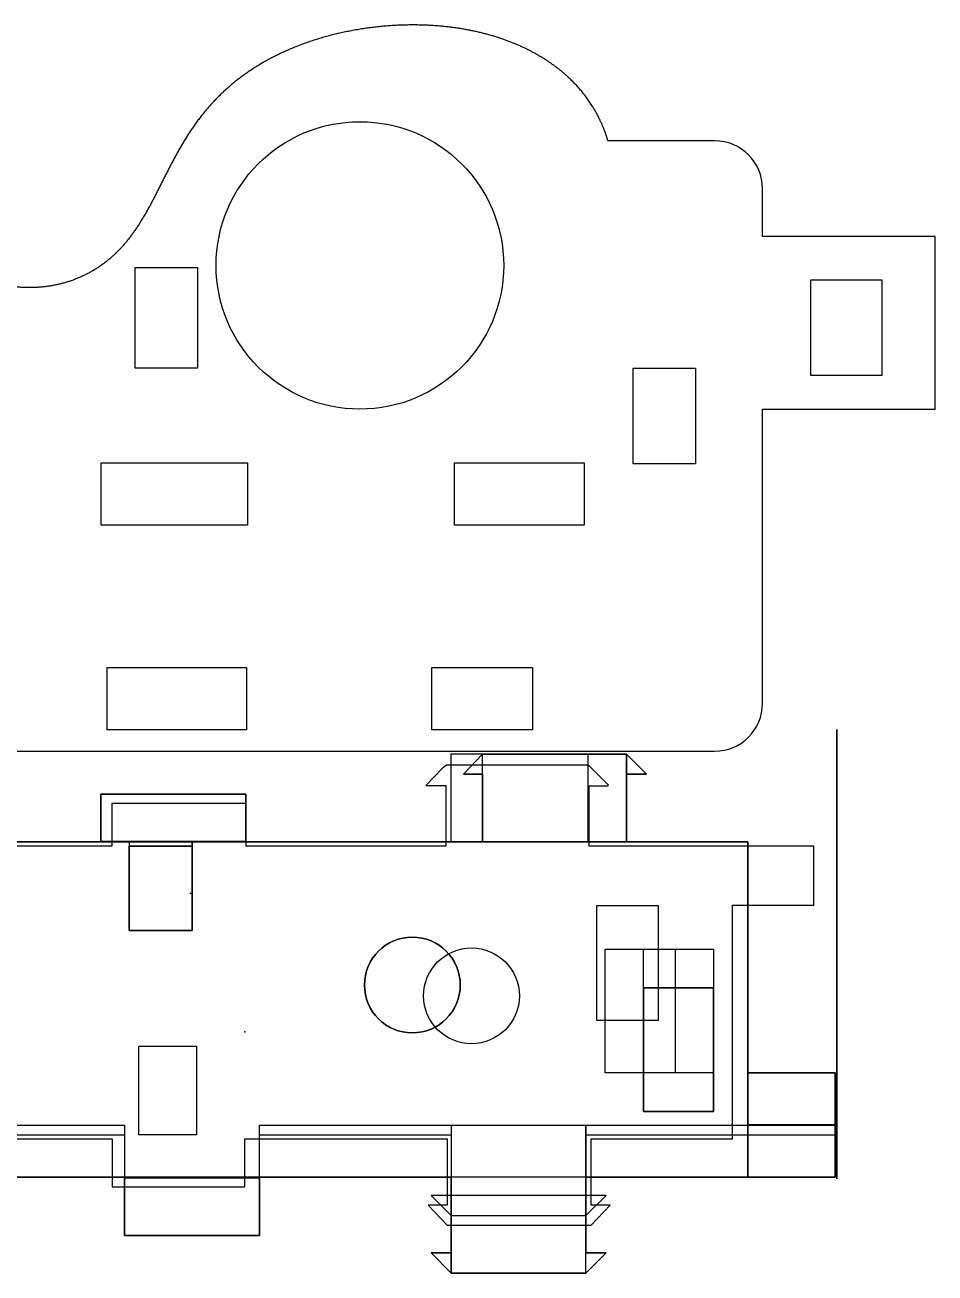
# Model space of a CAD drawing. Header units: centimetres. Extents: x -11.8 to 7.2, y -2.5 to 10.5.
# Drawn here: x -2.29 to 7.2, y -2.52 to 10.51 of the extents above; entities that cross this region are included whole.
import ezdxf

# ---------------------------------------------------------------- set-up
doc = ezdxf.new("R2010")
doc.units = ezdxf.units.CM
doc.header["$MEASUREMENT"] = 0
for name, color, linetype in [('part5.1 v4_Sketch11', 7, 'Continuous'), ('part5.1 v4_Sketch12', 7, 'Continuous'), ('part5.1 v4_Sketch13', 7, 'Continuous'), ('part5.1 v4_Sketch15', 7, 'Continuous'), ('part5.1 v4_Sketch16', 7, 'Continuous'), ('part5.1 v4_Sketch17', 7, 'Continuous'), ('part5.1 v4_Sketch18', 7, 'Continuous'), ('part5.1 v4_Sketch19', 7, 'Continuous'), ('part5.1 v4_Sketch2', 7, 'Continuous'), ('part5.1 v4_Sketch20', 7, 'Continuous'), ('part5.1 v4_Sketch21', 7, 'Continuous'), ('part5.1 v4_Sketch22', 7, 'Continuous'), ('part5.1 v4_Sketch24', 7, 'Continuous'), ('part5.1 v4_Sketch25', 7, 'Continuous'), ('part5.1 v4_Sketch26', 7, 'Continuous'), ('part5.1 v4_Sketch27', 7, 'Continuous'), ('part5.1 v4_Sketch28', 7, 'Continuous'), ('part5.1 v4_Sketch29', 7, 'Continuous'), ('part5.1 v4_Sketch3', 7, 'Continuous'), ('part5.1 v4_Sketch30', 7, 'Continuous'), ('part5.1 v4_Sketch31', 7, 'Continuous'), ('part5.1 v4_Sketch32', 7, 'Continuous'), ('part5.1 v4_Sketch33', 7, 'Continuous'), ('part5.1 v4_Sketch36', 7, 'Continuous'), ('part5.1 v4_Sketch37', 7, 'Continuous'), ('part5.1 v4_Sketch38', 7, 'Continuous'), ('part5.1 v4_Sketch39', 7, 'Continuous'), ('part5.1 v4_Sketch4', 7, 'Continuous'), ('part5.1 v4_Sketch40', 7, 'Continuous'), ('part5.1 v4_Sketch41', 7, 'Continuous'), ('part5.1 v4_Sketch42', 7, 'Continuous'), ('part5.1 v4_Sketch43', 7, 'Continuous'), ('part5.1 v4_Sketch44', 7, 'Continuous'), ('part5.1 v4_Sketch45', 7, 'Continuous'), ('part5.1 v4_Sketch46', 7, 'Continuous'), ('part5.1 v4_Sketch47', 7, 'Continuous'), ('part5.1 v4_Sketch48', 7, 'Continuous'), ('part5.1 v4_Sketch5', 7, 'Continuous'), ('part5.1 v4_Sketch50', 7, 'Continuous'), ('part5.1 v4_Sketch51', 7, 'Continuous'), ('part5.1 v4_Sketch52', 7, 'Continuous'), ('part5.1 v4_Sketch53', 7, 'Continuous'), ('part5.1 v4_Sketch54', 7, 'Continuous'), ('part5.1 v4_Sketch55', 7, 'Continuous'), ('part5.1 v4_Sketch6', 7, 'Continuous'), ('part5.1 v4_Sketch7', 7, 'Continuous'), ('part5.1 v4_Sketch8', 7, 'Continuous'), ('part5.1 v4_Sketch9', 7, 'Continuous')]:
    doc.layers.add(name, color=color, linetype=linetype)

msp = doc.modelspace()

# ---------------------------------------------------------------- linework, layer by layer
at = {"layer": 'part5.1 v4_Sketch11'}
msp.add_point((0, 0), dxfattribs=at)
at = {"layer": 'part5.1 v4_Sketch12'}
msp.add_circle((1.747, 0.49), 0.5, dxfattribs=at)
msp.add_point((0, 0), dxfattribs=at)
at = {"layer": 'part5.1 v4_Sketch13'}
msp.add_point((0, 0), dxfattribs=at)
at = {"layer": 'part5.1 v4_Sketch15'}
msp.add_point((0, 0), dxfattribs=at)
at = {"layer": 'part5.1 v4_Sketch16'}
msp.add_point((0, 0), dxfattribs=at)
at = {"layer": 'part5.1 v4_Sketch17'}
for p, q in [((2.48, 2.9), (2.28, 2.69)), ((2.48, 2.69), (2.48, 2.9)), ((3.979, 2.901), (4.19, 2.691)), ((2.48, 2.69), (2.28, 2.69)), ((3.98, 2.691), (4.19, 2.691))]:
    msp.add_line(p, q, dxfattribs=at)
msp.add_point((0, 0), dxfattribs=at)
at = {"layer": 'part5.1 v4_Sketch18'}
msp.add_point((0, 0), dxfattribs=at)
at = {"layer": 'part5.1 v4_Sketch19'}
msp.add_point((0, 0), dxfattribs=at)
at = {"layer": 'part5.1 v4_Sketch2'}
msp.add_point((0, 0), dxfattribs=at)
at = {"layer": 'part5.1 v4_Sketch20'}
msp.add_point((0, 0), dxfattribs=at)
at = {"layer": 'part5.1 v4_Sketch21'}
for p, q in [((4.159, -0.83), (4.159, 0.46)), ((4.159, 0.46), (4.89, 0.46)), ((4.89, 0.46), (4.89, -0.83)), ((4.89, -0.83), (4.159, -0.83))]:
    msp.add_line(p, q, dxfattribs=at)
msp.add_point((0, 0), dxfattribs=at)
at = {"layer": 'part5.1 v4_Sketch22'}
msp.add_point((0, 0), dxfattribs=at)
at = {"layer": 'part5.1 v4_Sketch24'}
for p, q in [((2.153, -1.516), (2.153, -2.516)), ((3.558, -1.516), (2.153, -1.516)), ((3.558, -2.516), (3.558, -1.516)), ((2.153, -2.516), (3.558, -2.516))]:
    msp.add_line(p, q, dxfattribs=at)
msp.add_point((0, 0), dxfattribs=at)
at = {"layer": 'part5.1 v4_Sketch25'}
for p, q in [((1.943, -2.306), (2.153, -2.516)), ((2.153, -2.306), (1.943, -2.306)), ((2.153, -2.516), (2.153, -2.306))]:
    msp.add_line(p, q, dxfattribs=at)
msp.add_point((0, 0), dxfattribs=at)
at = {"layer": 'part5.1 v4_Sketch26'}
for p, q in [((3.558, -2.516), (3.558, -2.306)), ((3.768, -2.306), (3.558, -2.516)), ((3.558, -2.306), (3.768, -2.306))]:
    msp.add_line(p, q, dxfattribs=at)
msp.add_point((0, 0), dxfattribs=at)
at = {"layer": 'part5.1 v4_Sketch27'}
msp.add_point((0, 0), dxfattribs=at)
at = {"layer": 'part5.1 v4_Sketch28'}
msp.add_point((0, 0), dxfattribs=at)
at = {"layer": 'part5.1 v4_Sketch29'}
msp.add_point((0, 0), dxfattribs=at)
at = {"layer": 'part5.1 v4_Sketch3'}
for p, q in [((-9.974, 1.983), (5.247, 1.983)), ((5.247, 1.983), (5.247, -1.517)), ((5.247, -1.517), (-9.974, -1.517))]:
    msp.add_line(p, q, dxfattribs=at)
msp.add_point((0, 0), dxfattribs=at)
at = {"layer": 'part5.1 v4_Sketch30'}
msp.add_point((0, 0), dxfattribs=at)
at = {"layer": 'part5.1 v4_Sketch31'}
for p, q in [((0.153, -1.516), (-1.256, -1.516)), ((-1.256, -1.516), (-1.256, -2.124)), ((0.153, -2.124), (0.153, -1.516)), ((-1.256, -2.124), (0.153, -2.124))]:
    msp.add_line(p, q, dxfattribs=at)
msp.add_point((0, 0), dxfattribs=at)
at = {"layer": 'part5.1 v4_Sketch32'}
for p, q in [((-1.503, 1.989), (-1.503, 2.483)), ((-1.503, 2.483), (0.011, 2.483)), ((0.011, 2.483), (0.011, 1.989)), ((0.011, 1.989), (-1.503, 1.989))]:
    msp.add_line(p, q, dxfattribs=at)
msp.add_point((0, 0), dxfattribs=at)
at = {"layer": 'part5.1 v4_Sketch33'}
for p, q in [((3.98, 2.9), (4.191, 2.691)), ((3.98, 2.691), (3.98, 2.9)), ((4.191, 2.691), (3.98, 2.691))]:
    msp.add_line(p, q, dxfattribs=at)
msp.add_point((0, 0), dxfattribs=at)
at = {"layer": 'part5.1 v4_Sketch36'}
for p, q in [((0.011, 2.483, 0.6), (-1.503, 2.483, 0.6)), ((-1.503, 2.483, 0.6), (-1.503, 1.983, 0.6)), ((0.011, 1.983, 0.6), (0.011, 2.483, 0.6)), ((-1.503, 1.983, 0.6), (-3.454, 1.983, 0.6)), ((5.247, 1.983, 0.6), (0.011, 1.983, 0.6)), ((5.247, -0.971, 0.6), (5.247, 1.983, 0.6)), ((-1.208, 1.06, 0.6), (-1.208, 1.939, 0.6)), ((-1.208, 1.939, 0.6), (-0.549, 1.939, 0.6)), ((-0.549, 1.939, 0.6), (-0.549, 1.06, 0.6)), ((-0.549, 1.06, 0.6), (-1.208, 1.06, 0.6)), ((4.159, 0.46, 0.6), (4.89, 0.46, 0.6)), ((4.159, -0.83, 0.6), (4.159, 0.46, 0.6)), ((4.89, 0.46, 0.6), (4.89, -0.83, 0.6)), ((4.89, -0.83, 0.6), (4.159, -0.83, 0.6)), ((6.158, -0.971, 0.6), (5.247, -0.971, 0.6)), ((6.158, -1.517, 0.6), (6.158, -0.971, 0.6)), ((-3.5, -1.517, 0.6), (-1.256, -1.517, 0.6)), ((-1.256, -1.517, 0.6), (-1.256, -2.124, 0.6)), ((0.153, -2.124, 0.6), (0.153, -1.517, 0.6)), ((0.153, -1.517, 0.6), (2.153, -1.517, 0.6)), ((2.153, -1.517, 0.6), (2.153, -2.306, 0.6)), ((3.558, -1.517, 0.6), (5.246, -1.517, 0.6)), ((3.558, -2.306, 0.6), (3.558, -1.517, 0.6)), ((5.246, -1.517, 0.6), (6.158, -1.517, 0.6)), ((5.246, -1.517, 0.6), (5.246, -1.517, 0.6)), ((-1.256, -2.124, 0.6), (0.153, -2.124, 0.6)), ((1.943, -2.306, 0.6), (2.153, -2.516, 0.6)), ((2.153, -2.306, 0.6), (1.943, -2.306, 0.6)), ((3.768, -2.306, 0.6), (3.558, -2.306, 0.6)), ((3.558, -2.516, 0.6), (3.768, -2.306, 0.6)), ((2.153, -2.516, 0.6), (2.153, -2.516, 0.6)), ((2.153, -2.516, 0.6), (3.558, -2.516, 0.6)), ((3.558, -2.516, 0.6), (3.558, -2.516, 0.6))]:
    msp.add_line(p, q, dxfattribs=at)
msp.add_circle((1.747, 0.49, 0.6), 0.5, dxfattribs=at)
msp.add_point((0, 0, 0.6), dxfattribs=at)
at = {"layer": 'part5.1 v4_Sketch37'}
for p, q in [((2.48, 2.9, 0.6), (2.28, 2.69, 0.6)), ((3.78, 2.9, 0.6), (2.48, 2.9, 0.6)), ((2.48, 2.9, 0.6), (2.48, 2.9, 0.6)), ((3.78, 2.9, 0.6), (3.78, 2.9, 0.6)), ((3.98, 2.9, 0.6), (3.78, 2.9, 0.6)), ((4.191, 2.691, 0.6), (3.98, 2.9, 0.6)), ((2.28, 2.69, 0.6), (2.48, 2.69, 0.6)), ((2.48, 2.69, 0.6), (2.48, 1.983, 0.6)), ((3.98, 2.691, 0.6), (4.191, 2.691, 0.6)), ((3.98, 1.983, 0.6), (3.98, 2.691, 0.6)), ((0.011, 2.483, 0.6), (-1.503, 2.483, 0.6)), ((-1.503, 2.483, 0.6), (-1.503, 1.983, 0.6)), ((0.011, 1.983, 0.6), (0.011, 2.483, 0.6)), ((-1.503, 1.983, 0.6), (-3.454, 1.983, 0.6)), ((2.48, 1.983, 0.6), (0.011, 1.983, 0.6)), ((5.247, 1.983, 0.6), (3.98, 1.983, 0.6)), ((-1.208, 1.06, 0.6), (-1.208, 1.939, 0.6)), ((-1.208, 1.939, 0.6), (-0.549, 1.939, 0.6)), ((-0.549, 1.939, 0.6), (-0.549, 1.06, 0.6)), ((-0.549, 1.06, 0.6), (-1.208, 1.06, 0.6)), ((4.159, -0.83, 0.6), (4.159, 0.46, 0.6)), ((4.159, 0.46, 0.6), (4.89, 0.46, 0.6)), ((4.89, 0.46, 0.6), (4.89, -0.83, 0.6)), ((4.89, -0.83, 0.6), (4.159, -0.83, 0.6)), ((6.158, -0.971, 0.6), (5.247, -0.971, 0.6)), ((6.158, -1.517, 0.6), (6.158, -0.971, 0.6)), ((-3.5, -1.517, 0.6), (-1.256, -1.517, 0.6)), ((-1.256, -1.517, 0.6), (-1.256, -2.124, 0.6)), ((0.153, -2.124, 0.6), (0.153, -1.517, 0.6)), ((0.153, -1.517, 0.6), (2.153, -1.517, 0.6)), ((2.153, -1.517, 0.6), (2.153, -2.306, 0.6)), ((3.558, -2.306, 0.6), (3.558, -1.517, 0.6)), ((3.558, -1.517, 0.6), (5.246, -1.517, 0.6)), ((5.246, -1.517, 0.6), (6.158, -1.517, 0.6)), ((5.246, -1.517, 0.6), (5.246, -1.517, 0.6)), ((-1.256, -2.124, 0.6), (0.153, -2.124, 0.6)), ((2.153, -2.306, 0.6), (1.943, -2.306, 0.6)), ((1.943, -2.306, 0.6), (2.153, -2.516, 0.6)), ((3.558, -2.516, 0.6), (3.768, -2.306, 0.6)), ((3.768, -2.306, 0.6), (3.558, -2.306, 0.6)), ((2.153, -2.516, 0.6), (2.153, -2.516, 0.6)), ((2.153, -2.516, 0.6), (3.558, -2.516, 0.6)), ((3.558, -2.516, 0.6), (3.558, -2.516, 0.6))]:
    msp.add_line(p, q, dxfattribs=at)
msp.add_circle((1.747, 0.49, 0.6), 0.5, dxfattribs=at)
msp.add_point((0, 0, 0.6), dxfattribs=at)
at = {"layer": 'part5.1 v4_Sketch38'}
msp.add_point((0, 0, 0.6), dxfattribs=at)
at = {"layer": 'part5.1 v4_Sketch39'}
for p, q in [((2.28, 2.69), (2.48, 2.9)), ((2.48, 2.9), (2.48, 2.9)), ((2.48, 2.9), (3.78, 2.9)), ((3.78, 2.9), (3.78, 2.9)), ((3.78, 2.9), (3.98, 2.9)), ((3.98, 2.9), (4.191, 2.691)), ((2.48, 2.69), (2.28, 2.69)), ((2.48, 1.983), (2.48, 2.69)), ((3.98, 2.691), (3.98, 1.983)), ((4.191, 2.691), (3.98, 2.691)), ((-1.503, 2.483), (0.011, 2.483)), ((-1.503, 1.983), (-1.503, 2.483)), ((0.011, 2.483), (0.011, 1.983)), ((-3.454, 1.983), (-1.503, 1.983)), ((0.011, 1.983), (2.48, 1.983)), ((3.98, 1.983), (5.247, 1.983)), ((5.247, 1.983), (5.247, -0.426)), ((-1.208, 1.939), (-1.208, 1.06)), ((-0.549, 1.939), (-1.208, 1.939)), ((-0.549, 1.06), (-0.549, 1.939)), ((-1.208, 1.06), (-0.549, 1.06)), ((4.89, 0.46), (4.159, 0.46)), ((4.159, 0.46), (4.159, -0.83)), ((4.89, -0.83), (4.89, 0.46)), ((5.247, -0.426), (6.158, -0.426)), ((6.158, -0.426), (6.158, -1.517)), ((4.159, -0.83), (4.89, -0.83)), ((-1.256, -1.517), (-3.5, -1.517)), ((-1.256, -2.124), (-1.256, -1.517)), ((2.153, -1.517), (0.153, -1.517)), ((0.153, -1.517), (0.153, -2.124)), ((2.153, -2.306), (2.153, -1.517)), ((3.558, -1.517), (3.558, -2.306)), ((5.246, -1.517), (3.558, -1.517)), ((6.158, -1.517), (5.246, -1.517)), ((5.246, -1.517), (5.246, -1.517)), ((0.153, -2.124), (-1.256, -2.124)), ((2.153, -2.516), (1.943, -2.306)), ((1.943, -2.306), (2.153, -2.306)), ((3.768, -2.306), (3.558, -2.516)), ((3.558, -2.306), (3.768, -2.306)), ((3.558, -2.516), (2.153, -2.516)), ((2.153, -2.516), (2.153, -2.516)), ((3.558, -2.516), (3.558, -2.516))]:
    msp.add_line(p, q, dxfattribs=at)
at = {"layer": 'part5.1 v4_Sketch39', "extrusion": (0, 0, -1)}
msp.add_circle((-1.747, 0.49), 0.5, dxfattribs=at)
at = {"layer": 'part5.1 v4_Sketch39'}
msp.add_point((0, 0), dxfattribs=at)
at = {"layer": 'part5.1 v4_Sketch4'}
msp.add_point((0, 0), dxfattribs=at)
at = {"layer": 'part5.1 v4_Sketch40'}
msp.add_point((0, 0, 0.6), dxfattribs=at)
at = {"layer": 'part5.1 v4_Sketch41'}
msp.add_point((0, 0, 0.6), dxfattribs=at)
at = {"layer": 'part5.1 v4_Sketch42'}
msp.add_point((0, 0, 0.6), dxfattribs=at)
at = {"layer": 'part5.1 v4_Sketch43'}
msp.add_point((0, 0, 0.6), dxfattribs=at)
at = {"layer": 'part5.1 v4_Sketch44'}
for p, q in [((2.48, 2.9, 0.6), (2.28, 2.69, 0.6)), ((3.78, 2.9, 0.6), (2.48, 2.9, 0.6)), ((2.48, 2.9, 0.6), (2.48, 2.9, 0.6)), ((3.98, 2.9, 0.6), (3.78, 2.9, 0.6)), ((3.78, 2.9, 0.6), (3.78, 2.9, 0.6)), ((4.191, 2.691, 0.6), (3.98, 2.9, 0.6)), ((2.28, 2.69, 0.6), (2.48, 2.69, 0.6)), ((2.48, 2.69, 0.6), (2.48, 1.983, 0.6)), ((3.98, 2.691, 0.6), (4.191, 2.691, 0.6)), ((3.98, 1.983, 0.6), (3.98, 2.691, 0.6)), ((0.011, 2.483, 0.6), (-1.503, 2.483, 0.6)), ((-1.503, 2.483, 0.6), (-1.503, 1.983, 0.6)), ((0.011, 1.983, 0.6), (0.011, 2.483, 0.6)), ((-1.503, 1.983, 0.6), (-3.454, 1.983, 0.6)), ((2.48, 1.983, 0.6), (0.011, 1.983, 0.6)), ((5.247, 1.983, 0.6), (3.98, 1.983, 0.6)), ((5.247, -0.426, 0.6), (5.247, 1.983, 0.6)), ((-1.208, 1.939, 0.6), (-0.549, 1.939, 0.6)), ((-1.208, 1.06, 0.6), (-1.208, 1.939, 0.6)), ((-0.549, 1.939, 0.6), (-0.549, 1.06, 0.6)), ((-0.549, 1.06, 0.6), (-1.208, 1.06, 0.6)), ((4.159, -0.426, 0.6), (4.159, 0.864, 0.6)), ((4.159, 0.864, 0.6), (4.89, 0.864, 0.6)), ((4.89, 0.864, 0.6), (4.89, -0.426, 0.6)), ((4.89, -0.426, 0.6), (4.159, -0.426, 0.6)), ((6.158, -0.426, 0.6), (5.247, -0.426, 0.6)), ((6.158, -0.972, 0.6), (6.158, -0.426, 0.6)), ((-3.5, -0.972, 0.6), (-1.256, -0.972, 0.6)), ((-1.256, -0.972, 0.6), (-1.256, -1.524, 0.6)), ((0.153, -1.524, 0.6), (0.153, -0.972, 0.6)), ((0.153, -0.972, 0.6), (2.153, -0.972, 0.6)), ((2.153, -0.972, 0.6), (2.153, -2.306, 0.6)), ((2.153, -0.972, 0.6), (3.558, -0.972, 0.6)), ((2.153, -0.972, 0.6), (2.153, -1.706, 0.6)), ((3.558, -0.972, 0.6), (5.246, -0.972, 0.6)), ((3.558, -2.306, 0.6), (3.558, -0.972, 0.6)), ((3.558, -0.972, 0.6), (3.558, -1.706, 0.6)), ((5.246, -0.972, 0.6), (6.158, -0.972, 0.6)), ((5.246, -0.972, 0.6), (5.246, -0.972, 0.6)), ((-1.256, -1.524, 0.6), (0.153, -1.524, 0.6)), ((3.558, -1.706, 0.6), (2.153, -1.706, 0.6)), ((2.153, -2.306, 0.6), (1.943, -2.306, 0.6)), ((1.943, -2.306, 0.6), (2.153, -2.516, 0.6)), ((3.768, -2.306, 0.6), (3.558, -2.306, 0.6)), ((3.558, -2.516, 0.6), (3.768, -2.306, 0.6)), ((2.153, -2.516, 0.6), (2.153, -2.516, 0.6)), ((2.153, -2.516, 0.6), (3.558, -2.516, 0.6)), ((3.558, -2.516, 0.6), (3.558, -2.516, 0.6))]:
    msp.add_line(p, q, dxfattribs=at)
msp.add_circle((1.747, 0.49, 0.6), 0.5, dxfattribs=at)
msp.add_point((0, 0, 0.6), dxfattribs=at)
at = {"layer": 'part5.1 v4_Sketch45'}
for p, q in [((2.48, 2.9, 0.6), (2.28, 2.69, 0.6)), ((2.48, 2.9, 0.6), (2.48, 2.9, 0.6)), ((3.78, 2.9, 0.6), (2.48, 2.9, 0.6)), ((3.78, 2.9, 0.6), (3.78, 2.9, 0.6)), ((3.98, 2.9, 0.6), (3.78, 2.9, 0.6)), ((4.191, 2.691, 0.6), (3.98, 2.9, 0.6)), ((2.28, 2.69, 0.6), (2.48, 2.69, 0.6)), ((2.48, 2.69, 0.6), (2.48, 1.983, 0.6)), ((3.98, 1.983, 0.6), (3.98, 2.691, 0.6)), ((3.98, 2.691, 0.6), (4.191, 2.691, 0.6)), ((0.011, 2.483, 0.6), (-1.503, 2.483, 0.6)), ((-1.503, 2.483, 0.6), (-1.503, 1.983, 0.6)), ((0.011, 1.983, 0.6), (0.011, 2.483, 0.6)), ((-1.503, 1.983, 0.6), (-3.454, 1.983, 0.6)), ((2.48, 1.983, 0.6), (0.011, 1.983, 0.6)), ((5.247, 1.983, 0.6), (3.98, 1.983, 0.6)), ((5.247, -0.426, 0.6), (5.247, 1.983, 0.6)), ((-1.208, 1.06, 0.6), (-1.208, 1.939, 0.6)), ((-1.208, 1.939, 0.6), (-0.549, 1.939, 0.6)), ((-0.549, 1.939, 0.6), (-0.549, 1.06, 0.6)), ((-0.549, 1.06, 0.6), (-1.208, 1.06, 0.6)), ((4.159, -0.426, 0.6), (4.159, 0.864, 0.6)), ((4.159, 0.864, 0.6), (4.89, 0.864, 0.6)), ((4.89, 0.864, 0.6), (4.89, -0.426, 0.6)), ((4.89, -0.426, 0.6), (4.159, -0.426, 0.6)), ((6.158, -0.426, 0.6), (5.247, -0.426, 0.6)), ((6.158, -1.072, 0.6), (6.158, -0.426, 0.6)), ((-3.5, -1.072, 0.6), (-1.256, -1.072, 0.6)), ((-1.256, -1.072, 0.6), (-1.256, -1.524, 0.6)), ((0.153, -1.524, 0.6), (0.153, -1.072, 0.6)), ((0.153, -1.072, 0.6), (2.153, -1.072, 0.6)), ((2.153, -1.072, 0.6), (2.153, -1.706, 0.6)), ((3.558, -1.706, 0.6), (3.558, -1.072, 0.6)), ((3.558, -1.072, 0.6), (5.246, -1.072, 0.6)), ((5.246, -1.072, 0.6), (6.158, -1.072, 0.6)), ((5.246, -1.072, 0.6), (5.246, -1.072, 0.6)), ((-1.256, -1.524, 0.6), (0.153, -1.524, 0.6)), ((1.943, -1.706, 0.6), (2.153, -1.916, 0.6)), ((2.153, -1.706, 0.6), (1.943, -1.706, 0.6)), ((3.558, -1.916, 0.6), (3.768, -1.706, 0.6)), ((3.768, -1.706, 0.6), (3.558, -1.706, 0.6)), ((2.153, -1.916, 0.6), (2.153, -1.916, 0.6)), ((2.153, -1.916, 0.6), (3.558, -1.916, 0.6)), ((3.558, -1.916, 0.6), (3.558, -1.916, 0.6))]:
    msp.add_line(p, q, dxfattribs=at)
msp.add_circle((1.747, 0.49, 0.6), 0.5, dxfattribs=at)
msp.add_point((0, 0, 0.6), dxfattribs=at)
at = {"layer": 'part5.1 v4_Sketch46'}
for p, q in [((2.48, 2.9, 0.6), (2.15, 2.9, 0.6)), ((2.15, 2.9, 0.6), (2.15, 1.983, 0.6)), ((2.48, 2.9, 0.6), (2.48, 2.9, 0.6)), ((3.58, 2.9, 0.6), (2.48, 2.9, 0.6)), ((2.48, 2.9, 0.6), (2.48, 2.9, 0.6)), ((3.58, 1.983, 0.6), (3.58, 2.9, 0.6)), ((0.011, 2.483, 0.6), (-1.503, 2.483, 0.6)), ((-1.503, 2.483, 0.6), (-1.503, 1.983, 0.6)), ((0.011, 1.983, 0.6), (0.011, 2.483, 0.6)), ((-1.503, 1.983, 0.6), (-3.504, 1.983, 0.6)), ((2.15, 1.983, 0.6), (0.011, 1.983, 0.6)), ((5.247, 1.983, 0.6), (3.58, 1.983, 0.6)), ((5.247, -0.426, 0.6), (5.247, 1.983, 0.6)), ((-1.208, 1.939, 0.6), (-0.549, 1.939, 0.6)), ((-1.208, 1.06, 0.6), (-1.208, 1.939, 0.6)), ((-0.549, 1.939, 0.6), (-0.549, 1.06, 0.6)), ((-0.549, 1.06, 0.6), (-1.208, 1.06, 0.6)), ((3.759, -0.426, 0.6), (3.759, 0.864, 0.6)), ((3.759, 0.864, 0.6), (4.49, 0.864, 0.6)), ((4.49, 0.864, 0.6), (4.49, -0.426, 0.6)), ((4.49, -0.426, 0.6), (3.759, -0.426, 0.6)), ((6.158, -0.426, 0.6), (5.247, -0.426, 0.6)), ((6.158, -1.072, 0.6), (6.158, -0.426, 0.6)), ((-3.5, -1.072, 0.6), (-1.256, -1.072, 0.6)), ((-1.256, -1.072, 0.6), (-1.256, -1.524, 0.6)), ((0.153, -1.524, 0.6), (0.153, -1.072, 0.6)), ((0.153, -1.072, 0.6), (2.153, -1.072, 0.6)), ((2.153, -1.072, 0.6), (2.153, -1.706, 0.6)), ((3.558, -1.706, 0.6), (3.558, -1.072, 0.6)), ((3.558, -1.072, 0.6), (5.246, -1.072, 0.6)), ((5.246, -1.072, 0.6), (6.158, -1.072, 0.6)), ((5.246, -1.072, 0.6), (5.246, -1.072, 0.6)), ((-1.256, -1.524, 0.6), (0.153, -1.524, 0.6)), ((2.153, -1.706, 0.6), (1.943, -1.706, 0.6)), ((1.943, -1.706, 0.6), (2.153, -1.916, 0.6)), ((3.558, -1.916, 0.6), (3.768, -1.706, 0.6)), ((3.768, -1.706, 0.6), (3.558, -1.706, 0.6)), ((2.153, -1.916, 0.6), (3.558, -1.916, 0.6)), ((2.153, -1.916, 0.6), (2.153, -1.916, 0.6))]:
    msp.add_line(p, q, dxfattribs=at)
msp.add_circle((1.747, 0.49, 0.6), 0.5, dxfattribs=at)
msp.add_point((0, 0, 0.6), dxfattribs=at)
at = {"layer": 'part5.1 v4_Sketch47'}
msp.add_point((0, 0), dxfattribs=at)
at = {"layer": 'part5.1 v4_Sketch48'}
msp.add_point((0, 0), dxfattribs=at)
at = {"layer": 'part5.1 v4_Sketch5'}
for p, q in [((5.246, -1.517), (5.246, -0.971)), ((5.246, -0.971), (6.158, -0.971)), ((6.158, -0.971), (6.158, -1.517)), ((6.158, -1.517), (6.158, -0.983)), ((6.158, -1.517), (5.246, -1.517)), ((5.247, -1.517), (6.158, -1.517))]:
    msp.add_line(p, q, dxfattribs=at)
msp.add_point((0, 0), dxfattribs=at)
at = {"layer": 'part5.1 v4_Sketch50'}
msp.add_point((0, 0, 0.6), dxfattribs=at)
at = {"layer": 'part5.1 v4_Sketch51'}
for p, q in [((4.9, 9.3, 0.6), (3.788, 9.3, 0.6)), ((5.4, 8.5, 0.6), (5.4, 8.8, 0.6)), ((5.4, 8.3, 0.6), (5.4, 8.5, 0.6)), ((7.2, 8.3, 0.6), (5.4, 8.3, 0.6)), ((7.2, 6.5, 0.6), (7.2, 8.3, 0.6)), ((-1.145, 6.928, 0.6), (-1.145, 7.978, 0.6)), ((-1.145, 7.978, 0.6), (-0.495, 7.978, 0.6)), ((-0.495, 7.978, 0.6), (-0.495, 6.928, 0.6)), ((5.905, 6.85, 0.6), (5.905, 7.85, 0.6)), ((5.905, 7.85, 0.6), (6.645, 7.85, 0.6)), ((6.645, 7.85, 0.6), (6.645, 6.85, 0.6)), ((-0.495, 6.928, 0.6), (-1.145, 6.928, 0.6)), ((4.051, 6.929, 0.6), (4.701, 6.929, 0.6)), ((4.051, 5.929, 0.6), (4.051, 6.929, 0.6)), ((4.701, 6.929, 0.6), (4.701, 5.929, 0.6)), ((6.645, 6.85, 0.6), (5.905, 6.85, 0.6)), ((5.4, 6.5, 0.6), (7.2, 6.5, 0.6)), ((5.4, 3.43, 0.6), (5.4, 6.5, 0.6)), ((-1.5, 5.94, 0.6), (0.028, 5.94, 0.6)), ((-1.5, 5.29, 0.6), (-1.5, 5.94, 0.6)), ((0.028, 5.94, 0.6), (0.028, 5.29, 0.6)), ((2.186, 5.94, 0.6), (3.539, 5.94, 0.6)), ((2.186, 5.29, 0.6), (2.186, 5.94, 0.6)), ((3.539, 5.94, 0.6), (3.539, 5.29, 0.6)), ((4.701, 5.929, 0.6), (4.051, 5.929, 0.6)), ((0.028, 5.29, 0.6), (-1.5, 5.29, 0.6)), ((3.539, 5.29, 0.6), (2.186, 5.29, 0.6)), ((-1.438, 3.804, 0.6), (0.018, 3.804, 0.6)), ((-1.438, 3.153, 0.6), (-1.438, 3.804, 0.6)), ((0.018, 3.804, 0.6), (0.018, 3.153, 0.6)), ((1.952, 3.153, 0.6), (1.952, 3.804, 0.6)), ((1.952, 3.804, 0.6), (3.002, 3.804, 0.6)), ((3.002, 3.804, 0.6), (3.002, 3.153, 0.6)), ((0.018, 3.153, 0.6), (-1.438, 3.153, 0.6)), ((3.002, 3.153, 0.6), (1.952, 3.153, 0.6)), ((-9.499, 2.929, 0.6), (4.9, 2.93, 0.6))]:
    msp.add_line(p, q, dxfattribs=at)
msp.add_circle((1.2, 8, 0.6), 1.5, dxfattribs=at)
for centre, start, end in [((4.9, 8.8, 0.6), 0, 90), ((4.9, 3.43, 0.6), 270.0033, 0)]:
    msp.add_arc(centre, 0.5, start, end, dxfattribs=at)
msp.add_open_spline([(3.788, 9.3, 0.6), (3.773, 9.351, 0.6), (3.738, 9.451, 0.6), (3.674, 9.593, 0.6), (3.565, 9.77, 0.6), (3.389, 9.966, 0.6), (3.172, 10.137, 0.6), (2.916, 10.282, 0.6), (2.62, 10.396, 0.6), (2.287, 10.476, 0.6), (1.92, 10.516, 0.6), (1.527, 10.514, 0.6), (1.12, 10.463, 0.6), (0.715, 10.363, 0.6), (0.332, 10.21, 0.6), (-0.012, 10.007, 0.6), (-0.305, 9.756, 0.6), (-0.541, 9.467, 0.6), (-0.727, 9.151, 0.6), (-0.885, 8.826, 0.6), (-1.043, 8.512, 0.6), (-1.228, 8.23, 0.6), (-1.462, 8, 0.6), (-1.753, 7.839, 0.6), (-2.085, 7.756, 0.6), (-2.433, 7.759, 0.6), (-2.763, 7.845, 0.6), (-3.051, 8.01, 0.6), (-3.281, 8.243, 0.6), (-3.465, 8.526, 0.6), (-3.621, 8.841, 0.6), (-3.78, 9.166, 0.6), (-3.97, 9.482, 0.6), (-4.209, 9.771, 0.6), (-4.506, 10.021, 0.6), (-4.853, 10.223, 0.6), (-5.238, 10.373, 0.6), (-5.643, 10.47, 0.6), (-6.047, 10.515, 0.6), (-6.436, 10.511, 0.6), (-6.798, 10.463, 0.6), (-7.128, 10.376, 0.6), (-7.422, 10.257, 0.6), (-7.68, 10.109, 0.6), (-7.902, 9.939, 0.6), (-8.09, 9.747, 0.6), (-8.211, 9.578, 0.6), (-8.287, 9.442, 0.6), (-8.33, 9.348, 0.6), (-8.35, 9.3, 0.6)], degree=5, dxfattribs=at)
msp.add_point((0, 0, 0.6), dxfattribs=at)
at = {"layer": 'part5.1 v4_Sketch52'}
msp.add_point((0, 0, 0.6), dxfattribs=at)
at = {"layer": 'part5.1 v4_Sketch53'}
msp.add_point((0, 0, 0.6), dxfattribs=at)
at = {"layer": 'part5.1 v4_Sketch54'}
for p, q in [((2.063, 2.752, 0.45), (1.888, 2.573, 0.45)), ((3.579, 2.783, 0.45), (2.108, 2.783, 0.45)), ((3.792, 2.574, 0.45), (3.593, 2.779, 0.45)), ((1.888, 2.573, 0.45), (2.098, 2.573, 0.45)), ((2.098, 2.573, 0.45), (2.098, 1.938, 0.45)), ((3.593, 1.938, 0.45), (3.593, 2.567, 0.45)), ((3.593, 2.567, 0.45), (3.785, 2.567, 0.45)), ((3.785, 2.567, 0.45), (3.792, 2.574, 0.45)), ((-1.389, 2.383, 0.45), (-1.389, 1.938, 0.45)), ((0.012, 2.383, 0.45), (-1.389, 2.383, 0.45)), ((0.012, 1.938, 0.45), (0.012, 2.383, 0.45)), ((-1.389, 1.938, 0.45), (-3.382, 1.938, 0.45)), ((2.098, 1.938, 0.45), (0.012, 1.938, 0.45)), ((5.936, 1.938, 0.45), (3.593, 1.938, 0.45)), ((5.936, 1.322, 0.45), (5.936, 1.938, 0.45)), ((3.67, 0.12, 0.45), (3.67, 1.32, 0.45)), ((3.67, 1.32, 0.45), (4.31, 1.32, 0.45)), ((4.31, 1.32, 0.45), (4.31, 0.12, 0.45)), ((5.086, -1.117, 0.45), (5.086, 1.322, 0.45)), ((5.086, 1.322, 0.45), (5.936, 1.322, 0.45)), ((4.31, 0.12, 0.45), (3.67, 0.12, 0.45)), ((-1.105, -1.072, 0.45), (-1.105, -0.149, 0.45)), ((-1.105, -0.149, 0.45), (-0.505, -0.149, 0.45)), ((-0.505, -0.149, 0.45), (-0.505, -1.072, 0.45)), ((-3.385, -1.117, 0.45), (-1.384, -1.117, 0.45)), ((-1.384, -1.117, 0.45), (-1.384, -1.616, 0.45)), ((-0.505, -1.072, 0.45), (-1.105, -1.072, 0.45)), ((0.001, -1.117, 0.45), (2.111, -1.117, 0.45)), ((0.001, -1.616, 0.45), (0.001, -1.117, 0.45)), ((2.111, -1.117, 0.45), (2.111, -1.808, 0.45)), ((3.611, -1.117, 0.45), (5.086, -1.117, 0.45)), ((3.611, -1.807, 0.45), (3.611, -1.117, 0.45)), ((-1.384, -1.616, 0.45), (0.001, -1.616, 0.45)), ((1.912, -1.808, 0.45), (2.111, -2.017, 0.45)), ((2.111, -1.808, 0.45), (1.912, -1.808, 0.45)), ((3.611, -2.017, 0.45), (3.811, -1.807, 0.45)), ((3.811, -1.807, 0.45), (3.611, -1.807, 0.45)), ((2.111, -2.017, 0.45), (3.611, -2.017, 0.45)), ((2.111, -2.017, 0.45), (2.111, -2.017, 0.45)), ((3.611, -2.017, 0.45), (3.611, -2.017, 0.45)), ((3.611, -2.017, 0.45), (3.611, -2.017, 0.45))]:
    msp.add_line(p, q, dxfattribs=at)
msp.add_circle((2.364, 0.377, 0.45), 0.5, dxfattribs=at)
for centre, radius, start, end in [((2.313, 2.507, 0.45), 0.35, 128.0127, 135.5951), ((2.108, 2.723, 0.45), 0.06, 90, 99.2026), ((3.579, 2.758, 0.45), 0.025, 56.3153, 90)]:
    msp.add_arc(centre, radius, start, end, dxfattribs=at)
msp.add_point((0, 0, 0.45), dxfattribs=at)
at = {"layer": 'part5.1 v4_Sketch55'}
for p, q in [((6.177, 1.874, -2.05), (6.177, 3.155, -2.05)), ((6.177, 3.155, -0.655), (6.177, 2.355, 0.145)), ((6.177, 3.155, -2.05), (6.177, 3.155, -0.655)), ((6.177, 2.505, -1.15), (6.177, 1.874, -1.15)), ((6.177, 2.505, -0.478), (6.177, 2.505, -1.15)), ((6.177, 0.155, -0.478), (6.177, 2.505, -0.478)), ((6.177, 2.355, 0.145), (6.177, -1.29, 0.145)), ((6.177, 1.874, -1.15), (6.177, 1.874, -0.998)), ((6.177, 1.874, -2.2), (6.177, 1.874, -2.05)), ((6.177, 1.874, -0.998), (6.177, 1.655, -1.15)), ((6.177, 1.655, -2.05), (6.177, 1.874, -2.2)), ((6.177, 1.655, -1.15), (6.177, 1.655, -2.05)), ((6.177, -0.045, -0.2), (6.177, 0.155, -0.478)), ((6.177, -1.29, -0.2), (6.177, -0.045, -0.2)), ((6.177, -0.75, 0.145), (6.177, -0.6, 0.145)), ((6.177, -0.6, 0.145), (6.177, -0.6, -0.2)), ((6.177, -0.6, -0.2), (6.177, -0.75, -0.2)), ((6.177, -0.75, -0.2), (6.177, -0.75, 0.145)), ((6.177, -1.29, 0.3), (6.177, -1.532, 0.3)), ((6.177, -1.29, -0.34), (6.177, -1.29, -0.2)), ((6.177, -1.29, 0.145), (6.177, -1.29, 0.3)), ((6.177, -1.532, -0.34), (6.177, -1.29, -0.34)), ((6.177, -1.532, 0.3), (6.177, -1.532, -0.34))]:
    msp.add_line(p, q, dxfattribs=at)
msp.add_point((6.177, 0), dxfattribs=at)
at = {"layer": 'part5.1 v4_Sketch6'}
for p, q in [((-0.549, 1.983), (-1.208, 1.983)), ((-1.208, 1.983), (-1.208, 1.06)), ((-0.549, 1.06), (-0.549, 1.983)), ((-0.549, 1.983), (-0.549, 1.445)), ((-0.549, 1.445), (-0.574, 1.445)), ((-1.208, 1.06), (-0.549, 1.06))]:
    msp.add_line(p, q, dxfattribs=at)
msp.add_point((0, 0), dxfattribs=at)
at = {"layer": 'part5.1 v4_Sketch7'}
msp.add_point((0, 0), dxfattribs=at)
at = {"layer": 'part5.1 v4_Sketch8'}
msp.add_point((0, 0), dxfattribs=at)
at = {"layer": 'part5.1 v4_Sketch9'}
for p, q in [((2.48, 1.983), (2.48, 2.9)), ((2.48, 2.9), (3.98, 2.9)), ((3.98, 2.9), (3.98, 1.983)), ((3.98, 1.983), (2.48, 1.983))]:
    msp.add_line(p, q, dxfattribs=at)
msp.add_point((0, 0), dxfattribs=at)

doc.saveas('drawing.dxf')
